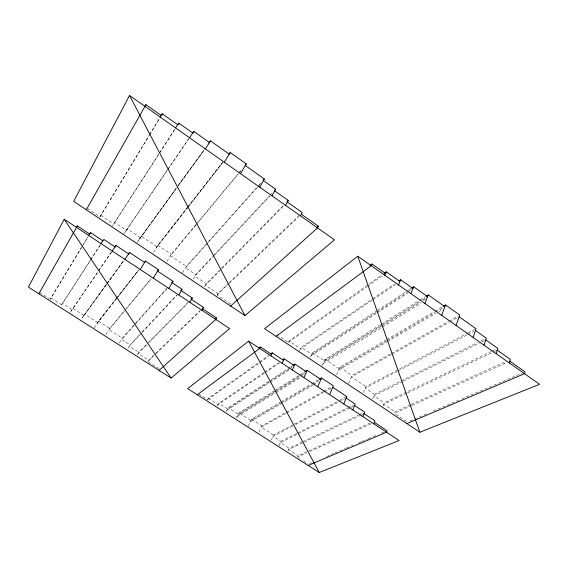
<?xml version="1.0" encoding="UTF-8"?>
<svg xmlns="http://www.w3.org/2000/svg" width="568" height="568" viewBox="0 0 568 568"><rect width="100%" height="100%" fill="white"/><g stroke="black" fill="none" stroke-linecap="round" stroke-linejoin="round"><path stroke-width="0.43" stroke-dasharray="2.84 2.13" d="M410.295 404.835L394.952 411.793L394.384 413.326L411.339 405.673M383.095 405.793L384.266 402.74L491.412 351.45M372.714 398.871L374.511 394.313L477.581 342.511M363.399 392.658L365.842 386.595L467.457 333.253M348.532 383.705L352.004 375.405L390.486 353.85M336.575 374.759L339.799 367.226L386.183 339.891M370.173 423.039L298.157 455.721L297.589 457.034L306.486 453.015M380.361 324.754L324.988 359.246L321.95 365.97M287.976 450.9L289.133 448.28L301.842 442.195M278.916 445.795L280.904 441.364L296.702 433.42M310.355 357.251L312.464 352.792L376.733 310.881M271.319 440.037L273.599 435.024L293.841 424.395M299.499 350.981L301.281 347.254L372.146 299.123M258.944 432.198L261.912 425.865L322.624 391.863M248.209 426.263L251.56 419.234L280.471 402.194M276.779 334.829L288.253 342.49L288.963 340.992L381.93 274.912M274.188 390.89L238.936 412.844L236.366 417.984M226.277 411.544L228.265 407.703L270.553 380.127M217.402 405.879L218.751 403.315L263.829 372.693M198.686 393.936L207.618 399.631L208.286 398.338L258.589 362.583M230.743 304.1L217.082 294.984L217.892 293.514L228.748 283.077M204.643 286.684L206.298 283.751L219.34 270.496M193.205 279.051L195.726 274.692L212.673 256.558M159.132 368.703L147.786 361.461L154.915 354.049M137.371 354.822L138.862 352.281L146.942 344.073M182.506 272.924L186.347 266.406L207.462 242.742M127.956 348.468L130.072 344.932L139.742 334.58M81.806 246.902L50.218 299.215L81.465 247.648M82.268 246.15L88.218 236.288M87.302 208.349L99.982 216.813L149.327 135.099M149.782 134.346L159.381 118.456M83.283 244.645L88.274 236.387M99.982 216.813L149.036 135.823M149.49 135.063L159.565 118.392M119.33 343.065L122.276 338.209L135.262 323.661M166.878 261.486L171.273 254.294L238.39 173.432M153.346 252.448L157.826 245.269L187.213 207.618M105.911 334.566L109.738 328.439L124.47 310.682M94.203 328.041L98.512 321.247L115.986 298.86M137.108 242.635L176.172 188.221M106.564 284.405L82.225 317.888L106.585 284.036M89.95 260.875L60.84 305.996M90.433 260.13L100.011 245.262M159.097 153.587L112.308 226.085M159.572 152.849L174.845 129.149M51.063 297.973L61.678 304.746L90.411 260.307M90.894 259.562L100.501 244.659M100.955 215.393L113.756 223.941L159.232 153.566M159.707 152.82L175.015 129.085M123.923 233.831L167.695 169.605M70.468 312.144L98.15 271.532M98.647 270.808L111.576 251.851M168.199 168.873L188.633 138.919M111.534 251.958L71.291 310.895M188.81 138.734L125.329 231.694M107.103 283.318L123.774 260.364M178.26 185.353L204.281 149.519M83.191 316.397L123.938 260.314M139.579 238.787L176.435 188.065M176.953 187.348L204.466 149.483M107.082 283.695L123.654 260.897M138.486 240.491L176.307 188.455M178.38 185.601L204.288 149.959M116.532 298.164L138.379 270.183M187.759 206.922L222.599 162.299M116.248 298.768L97.71 322.489L84.696 314.168M116.795 298.065L138.599 270.155M187.369 207.725L156.924 246.697L141.297 236.238M187.909 207.029L222.706 162.491M96.929 323.746L138.287 270.844M156.037 248.138L222.819 162.704M125.038 310L151.102 278.597M238.951 172.75L240.647 170.712M124.229 311.292L108.949 329.681L122.276 338.209M126.486 308.573L151.386 278.604M195.747 225.205L170.393 255.721L186.347 266.406M196.308 224.523L238.56 173.666M239.121 172.984L240.811 170.954M135.851 323L167.127 287.955M208.051 242.089L258.49 185.559M259.072 184.905L260.833 182.931M134.481 324.953L121.516 339.465L130.072 344.932M135.07 324.292L166.886 288.679M257.524 187.227L185.502 267.847L195.726 274.692M258.113 186.567L259.888 184.579M142.163 331.996L176.634 295.119M213.277 255.912L269.559 195.704M270.169 195.051L271.98 193.113M141.397 333.281L129.319 346.182L138.862 352.281M142.007 332.635L177.031 295.211M214.242 255.458L194.895 276.126L206.298 283.751M214.853 254.812L269.878 196.024M147.559 343.441L187.937 302.417M221.825 267.975L283.318 205.488M146.807 344.74L138.123 353.552L148.525 360.19M149.285 342.22L188.37 302.566M220.987 269.473L205.474 285.214L217.892 293.514M221.612 268.841L283.68 205.872M155.554 353.431L200.284 310.44M229.387 282.466L298.974 215.577M147.786 361.461L155.447 354.112M156.086 353.502L200.128 311.25M217.082 294.984L228.57 283.964M229.202 283.354L298.747 216.628M259.306 362.072L268.65 355.433M207.618 399.631L259.327 362.987M260.045 362.476L268.664 356.37M288.253 342.49L366.793 286.826M367.51 286.315L382.64 275.594M264.553 372.203L278.37 362.817M372.878 298.633L394.064 284.241M264.354 373.233L218.062 404.586L208.286 398.338M265.086 372.736L279.783 362.789M372.132 300.252L300.55 348.731L288.963 340.992M372.864 299.762L395.505 284.426M271.291 379.644L289.836 367.546M290.582 367.063L292.066 366.097M377.471 310.398L407.76 290.646M408.498 290.163L411.452 288.239M269.118 381.987L227.598 408.981L218.751 403.315M269.864 381.504L289.14 368.973M289.879 368.49L292.847 366.566M376.016 312.492L311.754 354.276L301.281 347.254M376.754 312.017L407.043 292.328M407.781 291.846L410.735 289.928M226.923 410.252L269.161 382.882M269.899 382.399L289.907 369.434M311.037 355.745L376.506 313.316M377.251 312.833L407.76 293.067M274.933 390.422L298.938 375.469M299.684 375.008L304.938 371.735M381.114 324.285L419.276 300.522M420.022 300.053L425.262 296.794M275.799 390.876L238.311 414.143L228.265 407.703M276.545 390.408L299.038 376.449M302.034 374.589L305.783 372.26M382.378 324.726L324.335 360.751L312.464 352.792M383.13 324.257L419.312 301.8M422.329 299.925L427.605 296.652M237.751 415.158L274.472 392.424M275.217 391.963L303.695 374.333M323.739 361.922L381.021 326.465M381.774 325.996L420.221 302.204M423.231 300.337L425.496 298.938M236.998 416.699L275.196 393.148M275.949 392.687L301.409 376.989M322.943 363.719L381.739 327.473M382.498 327.012L420.938 303.312M281.231 401.746L310.902 384.259M311.662 383.812L318.513 379.772M386.943 339.444L434.08 311.662M434.839 311.214L442.444 306.734M280.599 403.102L250.935 420.519L238.936 412.844M281.359 402.655L311.782 384.792M312.542 384.344L318.627 380.773M386.297 341.041L339.153 368.724L324.988 359.246M387.056 340.594L434.96 312.464M435.72 312.017L443.324 307.551M250.325 421.818L312.67 385.345M313.429 384.905L317.995 382.236M338.514 370.23L386.772 342M387.539 341.553L435.798 313.323M438.865 311.534L442.692 309.29M323.391 391.43L331.847 386.694M391.253 353.424L448.216 321.516M448.983 321.09L458.22 315.914M285.889 413.44L261.301 427.157L273.599 435.024M286.655 413.007L323.533 392.438M324.3 392.005L331.215 388.15M391.395 354.574L351.365 376.904L365.842 386.595M392.168 354.141L449.132 322.361M449.906 321.928L457.602 317.633M294.622 423.984L338.997 400.688M339.778 400.277L346.785 396.599M468.238 332.841L476.055 328.737M292.47 426.142L273.009 436.316L280.904 441.364M295.58 424.516L338.393 402.137M339.174 401.732L344.62 398.878M397.288 371.351L365.231 388.107L374.511 394.313M398.069 370.94L466.868 334.971M467.656 334.566L473.911 331.293M297.497 433.022L347.275 408.001M348.063 407.604L353.594 404.828M480.748 340.921L484.717 338.926M349.845 407.867L280.322 442.657L289.133 448.28M350.634 407.469L354.588 405.495M402.471 381.533L373.921 395.818L384.266 402.74M403.259 381.135L480.982 342.248M481.77 341.851L485.739 339.87M302.637 441.812L358.266 415.187M359.061 414.803L363.037 412.9M492.207 351.067L496.205 349.157M360.857 415.137L288.558 449.586L298.157 455.721M361.653 414.761L364.038 413.625M406.88 393.212L383.684 404.267L394.952 411.793M407.675 392.829L494.053 351.677M494.856 351.294L497.256 350.151M411.097 404.473L504.739 361.979M309.716 451.56L371.167 423.813M412.148 405.303L506.62 362.647M309.532 463.786L311.981 462.742M326.671 456.473L334.019 453.342M334.836 452.994L338.911 451.255M339.728 450.907L345.443 448.471M346.26 448.124L350.335 446.384M351.152 446.036L353.601 444.992M358.5 442.905L360.95 441.861M361.766 441.514L367.475 439.078M368.291 438.73L372.374 436.991M373.19 436.643L377.266 434.903M381.348 433.164L383.798 432.12M409.869 421.002L413.923 419.269M414.732 418.928L426.895 413.738M433.384 410.969L458.532 400.248M461.777 398.871L521.793 373.275M39.717 292.513L49.515 298.768M298.335 457.503L299.819 458.454M303.525 460.818L307.977 463.658M251.56 419.234L261.912 425.865M98.512 321.247L109.738 328.439M83.901 315.417L73.002 308.445L72.15 309.674L62.551 303.525M395.832 414.299L406.709 421.555M157.826 245.269L171.273 254.294M339.799 367.226L352.004 375.405M140.388 237.672L127.289 228.89L126.316 230.296L114.757 222.549"/><path stroke-width="0.85" d="M509.318 362.966L510.383 359.416L497.256 350.151M496.148 353.694L497.809 348.39L485.739 339.87M484.028 345.152L486.3 338.13L475.473 330.477M473.13 337.477L476.055 328.737L459.143 316.774L459.76 315.048L445.482 304.945L443.203 306.287M456.083 325.478L459.143 316.774M445.482 304.945L441.691 315.339M424.899 303.511L428.251 294.927L444.85 306.663M373.822 423.842L374.972 420.86L364.038 413.625M410.856 293.62L413.667 286.79L427.605 296.652M362.86 416.6L364.62 412.141L354.588 405.495M352.785 409.94L355.178 404.033L346.182 398.069M398.48 284.909L400.639 279.776L412.95 288.487M343.739 403.969L346.785 396.599L332.749 387.291L333.38 385.835L321.559 377.983L319.273 379.325M384.799 275.267L386.254 271.838L399.886 281.458M329.61 394.632L332.749 387.291M321.559 377.983L317.704 386.765M385.523 273.549L371.997 264.014L371.245 265.725L276.048 336.327M303.837 377.599L307.189 370.336L320.906 379.431M292.264 369.953L295.033 364.159L306.535 371.799M282.076 363.222L284.185 358.869L294.33 365.6M270.829 355.788L272.242 352.877L283.46 360.297M271.539 354.333L260.428 346.991L259.711 348.44L197.266 394.753M301.303 214.186L318.371 226.213L317.533 227.896L230.665 306.053M300.436 215.854L302.169 212.51L287.401 202.094M64.205 219.262L28.4 287.096L171.11 378.075L229.621 328.56L64.205 219.262L171.11 378.075M129.532 95.495L73.662 201.342L244.95 315.581L334.467 239.824L129.532 95.495L244.95 315.581M285.619 205.424L288.288 200.44L274.713 190.855M202.684 308.8L216.578 317.995L215.797 319.429L159.118 370.428M271.98 195.818L275.615 189.229L263.431 180.617M201.881 310.234L203.479 307.366L191.473 299.421M38.851 293.762L77.362 225.929L89.588 234.016M86.3 209.769L145.926 104.661L161.206 115.432M76.495 227.463L77.362 225.929M145.053 106.195L145.926 104.661M259.711 187.177L264.354 178.991L245.319 165.529L246.285 163.918L230.218 152.536L229.131 153.935M189.84 302.275L192.282 298.001L181.256 290.695M178.771 294.962L182.072 289.297L172.189 282.743M240.512 173.659L245.319 165.529M168.831 288.395L173.027 281.337L157.606 271.113L158.472 269.715L145.479 261.088L144.386 262.487M230.218 152.536L224.296 162.235M89.637 234.13L90.546 232.631L102.886 240.796L103.866 239.44L115.027 246.846L115.971 245.475L128.617 253.868L129.504 252.476L144.591 262.48L140.218 269.488M161.397 115.361L162.313 113.841L177.706 124.704L175.547 127.899M153.31 278.135L157.606 271.113M205.36 148.894L210.529 140.914L229.224 154.141M144.591 262.48L145.479 261.088M177.883 124.633L178.835 123.149L192.729 132.976L189.52 137.74M124.96 259.413L128.617 253.868M112.23 250.992L115.027 246.846M101.012 243.587L102.886 240.796M114.473 247.669L115.971 245.475M192.808 132.876L193.809 131.407L209.521 142.525M88.636 235.408L90.546 232.631M192.729 132.976L193.809 131.407M160.098 117.022L162.313 113.841M177.706 124.704L178.835 123.149M128.467 253.91L129.504 252.476M208.967 143.065L210.529 140.914M157.336 271.085L158.472 269.715M245.156 165.274L246.285 163.918M171.841 282.658L173.027 281.337M263.176 180.304L264.354 178.991M180.865 290.589L182.072 289.297M274.401 190.521L275.615 189.229M191.04 299.258L192.282 298.001M287.046 201.704L288.288 200.44M202.201 308.594L203.479 307.366M215.279 319.166L216.578 317.995M317.05 227.399L318.371 226.213M248.649 341.134L187.646 388.618L319.237 472.505L399.091 440.541L248.649 341.134L319.237 472.505M357.741 256.218L264.617 328.702L419.844 432.234L539.6 384.295L357.741 256.218L419.844 432.234M259.008 348.042L260.428 346.991M369.86 265.597L371.997 264.014M270.808 353.899L272.242 352.877M384.089 273.371L386.254 271.838M282.736 359.856L284.185 358.869M399.176 280.769L400.639 279.776M292.804 365.615L295.033 364.159M411.452 288.239L413.667 286.79M304.938 371.735L307.189 370.336M426.007 296.326L428.251 294.927M308.161 465.448L386.503 432.22L387.064 430.729L374.397 422.351M406.873 423.579L524.527 373.68L525.038 371.891L509.851 361.191"/></g></svg>
